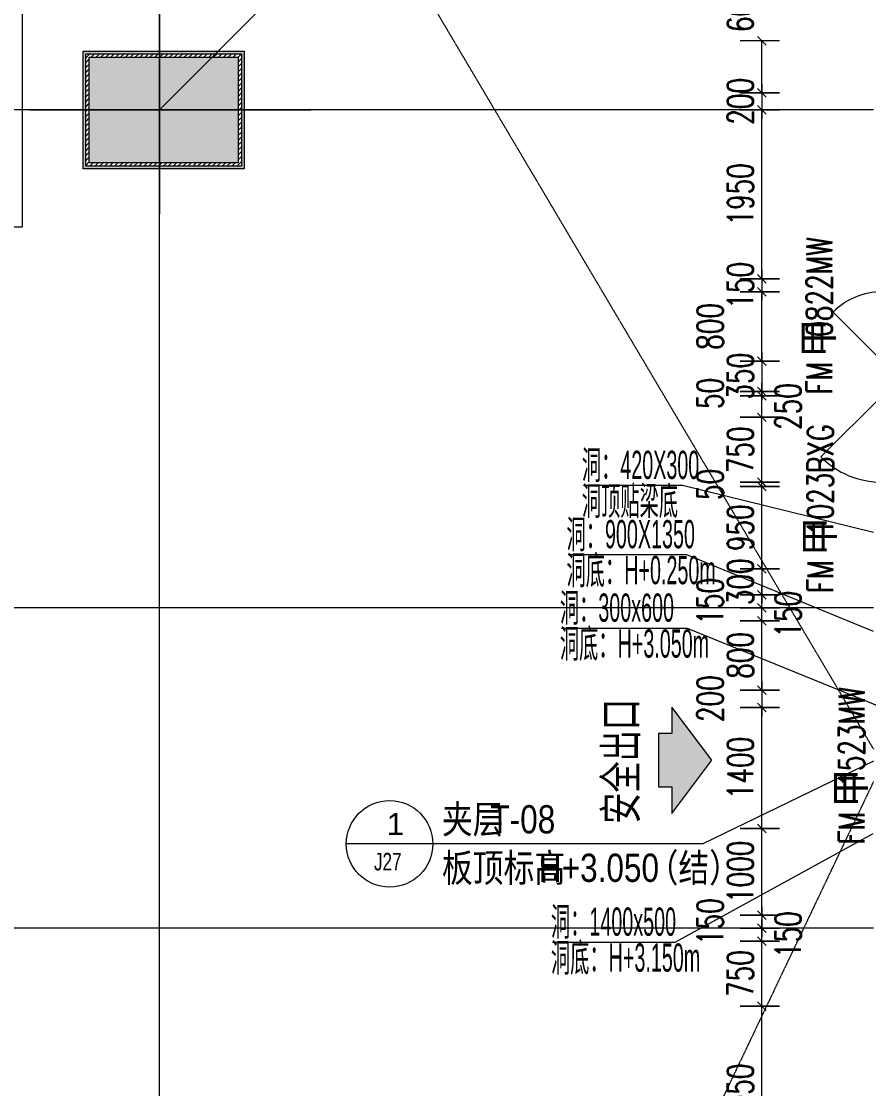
# Model space of a CAD drawing. Header units: millimetres. Extents: x 8533 to 398112, y -117646 to 105276.
# Drawn here: x 154701 to 164491, y 52852 to 65180 of the extents above; entities that cross this region are included whole.
import ezdxf

# ---------------------------------------------------------------- set-up
doc = ezdxf.new("R2010")
doc.units = ezdxf.units.MM
for name, pattern in [('IMPORT-A-D0TE-BF$0$DOTE', [0]), ('IMPORT-A-PMDT-10F$0$DASH _2_', [3.5, 2.5, -1]), ('IMPORT-colu-10F-19F$0$DOTE', [0]), ('IMPORT-DASH', [3.5, 2.5, -1])]:
    doc.linetypes.add(name, pattern=pattern)
for name, color, linetype, lineweight in [('A-D0TE-BF$0$A-Axis-GRID', 1, 'IMPORT-A-D0TE-BF$0$DOTE', 13), ('A-EDGE-6_27F$0$A-floor-EDGE', 6, 'Continuous', 13), ('A-JC-10_12F$0$A-Dims_IDEN', 13, 'Continuous', 13), ('A-PMDT-10F$0$安全出口', 3, 'IMPORT-A-PMDT-10F$0$DASH _2_', 13), ('A-PMDT-10F$0$防火涂料', 8, 'Continuous', 13), ('A-wall-10F$0$A-Dims', 140, 'Continuous', 13), ('A-wall-10F$0$DOOR_FIRE', 4, 'Continuous', 13), ('A-wall-10F$0$DOOR_FIRE_TEXT', 7, 'Continuous', 13), ('colu-10F-19F$0$A-Axis-grid', 1, 'IMPORT-colu-10F-19F$0$DOTE', 13), ('colu-10F-19F$0$S-COLU-STEEL', 104, 'Continuous', 13), ('colu-10F-19F$0$S-hatch', 253, 'Continuous', 13), ('H-TJ-10F$0$H-TZ-JZLDBZ', 4, 'Continuous', 13), ('X-AREA-SS', 3, 'IMPORT-DASH', 13), ('塔楼-ARC-10F-20250714_dwg', 8, 'Continuous', 13)]:
    doc.layers.add(name, color=color, linetype=linetype, lineweight=lineweight)
doc.styles.add('Arial_2', font='arial.ttf', dxfattribs={"width": 0.5, "height": 326.200771})
doc.styles.add('Arial_3', font='arial.ttf', dxfattribs={"width": 1.035349, "height": 252.601612})
doc.styles.add('Arial_4', font='arial.ttf', dxfattribs={"width": 0.697103, "height": 202.912576})
doc.styles.add('Arial_5', font='arial.ttf', dxfattribs={"width": 0.8, "height": 326.200771})
doc.styles.add('Simplex', font='simplex_.ttf', dxfattribs={"width": 0.705882, "height": 297.5})
doc.styles.add('Simplex_3', font='simplex_.ttf', dxfattribs={"height": 337.588652})
doc.styles.add('新宋体', font='', dxfattribs={"width": 0.7, "height": 377.637131})
doc.styles.get('新宋体').set_extended_font_data('NSimSun')

# ---------------------------------------------------------------- blocks, each defined once
blk = doc.blocks.new('塔楼-ARC-10F-20250714_dwg_A-D0TE-BF-2024562-10F_ARC_46_000_')
at = {"layer": 'A-D0TE-BF$0$A-Axis-GRID', "linetype": 'Continuous'}
for p, q in [((0, 680), (0, 12239)), ((0, -680), (0, 680)), ((-880, 0), (-2116, 0)), ((980, 0), (-880, 0)), ((8250, 0), (980, 0)), ((0, -18820), (0, -680)), ((8250, -5750), (-2116, -5750)), ((8250, -9450), (-2116, -9450))]:
    blk.add_line(p, q, dxfattribs=at)
blk = doc.blocks.new('塔楼-ARC-10F-20250714_dwg_A-EDGE-6_27F-2024563-10F_ARC_46_000_')
at = {"layer": 'A-EDGE-6_27F$0$A-floor-EDGE', "flags": 128}
blk.add_lwpolyline([(9400, -29230), (8100, -29230), (7400, -29230), (7400, -30000), (-2350, -30000), (-2350, -20850), (-1580, -20850), (-1580, -20150), (-1580, -18850), (-1580, -18150), (-2350, -18150), (-2350, -1350), (-1580, -1350), (-1580, -650), (-1580, 650), (-1580, 1350)], dxfattribs=at)
blk = doc.blocks.new('塔楼-ARC-10F-20250714_dwg_H-TJ-10F-2024599-10F_ARC_46_000_')
at = {"layer": 'H-TJ-10F$0$H-TZ-JZLDBZ', "flags": 128}
for points in [[(8250, -4881), (6045, -4338), (4899, -4338)], [(8250, -6024), (6096, -5138), (4722, -5138)], [(4645, -5987), (6099, -5987), (8350, -6900)], [(4542, -9614), (5961, -9614), (8249, -8356)]]:
    blk.add_lwpolyline(points, dxfattribs=at)
at = {"layer": 'H-TJ-10F$0$H-TZ-JZLDBZ', "char_height": 326.2, "attachment_point": 1, "line_spacing_factor": 0.941778, "style": 'Arial_2'}
for s, insert, width in [('洞：420X300', (4881, -3936), 1685.36), ('洞顶贴梁底', (4881, -4351), 1532.15), ('洞：900X1350', (4704, -4736), 1838.57), ('洞底：H+0.250m', (4704, -5151), 2145), ('洞：300x600', (4627, -5585), 1685.36), ('洞底：H+3.050m', (4627, -6000), 2145), ('洞：1400x500', (4524, -9212), 1838.57), ('洞底：H+3.150m', (4524, -9627), 2145)]:
    blk.add_mtext(s, dxfattribs=dict(at, insert=insert, width=width))
blk = doc.blocks.new('塔楼-ARC-10F-20250714_dwg_H-TJ-10F-V80-10F_ARC_46_000_')
at = {"layer": 'H-TJ-10F$0$H-TZ-JZLDBZ', "flags": 128}
for points in [[(8250, -4881), (6045, -4338), (4899, -4338)], [(8250, -6024), (6096, -5138), (4722, -5138)], [(4645, -5987), (6099, -5987), (8350, -6900)], [(4542, -9614), (5961, -9614), (8249, -8356)]]:
    blk.add_lwpolyline(points, dxfattribs=at)
at = {"layer": 'H-TJ-10F$0$H-TZ-JZLDBZ', "char_height": 326.2, "attachment_point": 1, "line_spacing_factor": 0.941778, "style": 'Arial_2'}
for s, insert, width in [('洞：420X300', (4881, -3936), 1685.36), ('洞顶贴梁底', (4881, -4351), 1532.15), ('洞：900X1350', (4704, -4736), 1838.57), ('洞底：H+0.250m', (4704, -5151), 2145), ('洞：300x600', (4627, -5585), 1685.36), ('洞底：H+3.050m', (4627, -6000), 2145), ('洞：1400x500', (4524, -9212), 1838.57), ('洞底：H+3.150m', (4524, -9627), 2145)]:
    blk.add_mtext(s, dxfattribs=dict(at, insert=insert, width=width))
blk = doc.blocks.new('塔楼-ARC-10F-20250714_dwg_A-JC-10_12F-2024601-10F_ARC_46_000_')
at = {"layer": 'A-JC-10_12F$0$A-Dims_IDEN', "flags": 128}
blk.add_lwpolyline([(8250, -7522), (6281, -8477), (3160, -8477), (2160, -8477)], dxfattribs=at)
at = {"layer": 'A-JC-10_12F$0$A-Dims_IDEN'}
blk.add_circle((2660, -8477), 500, dxfattribs=at)
at = {"layer": 'A-JC-10_12F$0$A-Dims_IDEN', "color": 7, "attachment_point": 1, "line_spacing_factor": 0.941778}
for s, insert, char_height, width, style in [('夹层', (3265, -8030), 326.2, 972.12, 'Arial_5'), ('\\fArial|b0|i0|c134|p34|;\\W1.03535;1', (2627, -8121), 252.6, 245.5, 'Arial_3'), ('T-08', (3825, -8030), 326.2, 972.12, 'Arial_5'), ('J27', (2480, -8581), 202.9, 394.42, 'Arial_4'), ('板顶标高', (3265, -8590), 326.2, 1944.24, 'Arial_5'), ('H+3.050', (4385, -8590), 326.2, 1701.21, 'Arial_5'), ('（结）', (5641, -8590), 326.2, 1458.18, 'Arial_5')]:
    blk.add_mtext(s, dxfattribs=dict(at, insert=insert, char_height=char_height, width=width, style=style))
blk = doc.blocks.new('塔楼-ARC-10F-20250714_dwg_colu-10F-19F-2024606-10F_ARC_46_000_')
at = {"layer": 'colu-10F-19F$0$S-hatch'}
h = blk.add_hatch(dxfattribs=at)
h.set_pattern_fill('FP_47', color=256, style=0, pattern_type=2)
h.set_pattern_definition([(45, (0, 50), (-28.2843, 28.2843), [])])
h.paths.add_polyline_path([(910, -650), (950, -650), (950, 650), (-850, 650), (-850, -650), (-350, -650)], flags=0)
h.paths.add_polyline_path([(910, -610), (-810, -610), (-810, 610), (910, 610), (910, 119)], flags=0)
blk.add_hatch(color=256, dxfattribs=at).paths.add_polyline_path([(-310, -610), (910, -610), (910, 610), (-810, 610), (-810, -610)], flags=0)
at = {"layer": 'colu-10F-19F$0$A-Axis-grid', "linetype": 'Continuous'}
for p, q in [((680, 680), (8070, 8070)), ((0, 1200), (0, 680)), ((0, 680), (0, 650)), ((0, 650), (0, -650)), ((0, 0), (650, 650)), ((650, 650), (680, 680)), ((-1500, 0), (-880, 0)), ((-880, 0), (-850, 0)), ((-850, 0), (950, 0)), ((950, 0), (980, 0)), ((980, 0), (1750, 0)), ((0, -650), (0, -680)), ((0, -680), (0, -1200))]:
    blk.add_line(p, q, dxfattribs=at)
at = {"layer": 'colu-10F-19F$0$S-COLU-STEEL', "flags": 128}
for points in [[(-850, 650), (950, 650), (950, -650), (-850, -650)], [(-810, 610), (910, 610), (910, -610), (-810, -610)]]:
    blk.add_lwpolyline(points, close=True, dxfattribs=at)
blk = doc.blocks.new('塔楼-ARC-10F-20250714_dwg_A-PMDT-10F$0$A$C2FD361CC-2024608-10F_ARC_46_000_')
at = {"layer": 'A-PMDT-10F$0$防火涂料'}
h = blk.add_hatch(dxfattribs=at)
h.set_pattern_fill('FP_55', color=256, style=0, pattern_type=2)
h.set_pattern_definition([(37.5, (-200, 47800), (-1.60031, 48.94136), [0, -38.608, 0, -43.18, -41.275]), (37.5, (-200, 47800), (-1.60031, 48.94136), [-81.788, 0, -41.275]), (7.5, (-200, 47800), (44.9521, 71.68268), [0, -20.828, 0, -34.798, -13.335]), (7.5, (-200, 47800), (44.9521, 71.68268), [-55.626, 0, -13.335]), (327.5, (-231.24, 47800), (79.09879, 0.143765), [0, -12.7, 0, -45.72, -59.69]), (327.5, (-231.24, 47800), (79.09879, 0.143765), [-58.42, 0, -59.69]), (317.5, (-231.24, 47800), (76.35522, 22.29306), [0, -6.35, 0, -29.972, -34.29]), (317.5, (-231.24, 47800), (76.35522, 22.29306), [-36.322, 0, -34.29])])
h.paths.add_polyline_path([(-849, 27570), (980, 27570), (980, 28930), (-880, 28930), (-880, 27570), (-850, 27570)], flags=0)
h.paths.add_polyline_path([(950, 27600), (-850, 27600), (-850, 28900), (950, 28900), (950, 27640)], flags=0)
at = {"layer": 'A-PMDT-10F$0$防火涂料', "flags": 128}
blk.add_lwpolyline([(-880, 28930), (980, 28930), (980, 27570), (-880, 27570)], close=True, dxfattribs=at)
blk = doc.blocks.new('塔楼-ARC-10F-20250714_dwg_A-PMDT-10F$0$安全出口-2024763-10F_ARC_46_000_')
at = {"layer": 'A-PMDT-10F$0$安全出口', "linetype": 'Continuous'}
blk.add_hatch(color=256, dxfattribs=at).paths.add_polyline_path([(5921, -8125), (6382, -7510), (5921, -6896), (5921, -7203), (5767, -7203), (5767, -7818), (5921, -7818)], flags=0)
at = {"layer": 'A-PMDT-10F$0$安全出口', "linetype": 'Continuous', "flags": 128}
blk.add_lwpolyline([(6382, -7510), (5921, -6896), (5921, -7203), (5767, -7203), (5767, -7818), (5921, -7818), (5921, -8125)], close=True, dxfattribs=at)
blk = doc.blocks.new('塔楼-ARC-10F-20250714_dwg_A-wall-10F$0$$DorLib2D$00000114-2024788-10F_ARC_46_000_')
at = {"layer": 'A-wall-10F$0$DOOR_FIRE'}
blk.add_line((8350, -2900), (7784, -2334), dxfattribs=at)
blk.add_arc((8350, -2900), 800, 90, 135, dxfattribs=at)
blk = doc.blocks.new('塔楼-ARC-10F-20250714_dwg_A-wall-10F$0$$DorLib2D$00000114-2024796-10F_ARC_46_000_')
at = {"layer": 'A-wall-10F$0$DOOR_FIRE'}
blk.add_line((8350, -3300), (7643, -4007), dxfattribs=at)
blk.add_arc((8350, -3300), 1000, 225, 270, dxfattribs=at)
blk = doc.blocks.new('塔楼-ARC-10F-20250714_dwg_A-wall-10F$0$_ArchTick-2024809-10F_ARC_46_000_')
at = {"layer": 'A-wall-10F$0$A-Dims'}
blk.add_line((-0.5, -0.5), (0.5, 0.5), dxfattribs=at)
blk = doc.blocks.new('塔楼-ARC-10F-20250714_dwg_A-wall-10F-2024810-10F_ARC_46_000_')
at = {"layer": 'A-wall-10F$0$A-Dims'}
blk.add_line((7166, 800), (6710, 800), dxfattribs=at)
at = {"layer": 'A-wall-10F$0$A-Dims', "flags": 128}
for points in [[(6960, 300), (6960, 200), (6960, 800)], [(6960, 200), (6960, 0), (6960, -100)], [(6960, -1850), (6960, -1950), (6960, 0)], [(6960, -1950), (6960, -2100), (6960, -2200)], [(6960, -2800), (6960, -2900), (6960, -2100)], [(6960, -2900), (6960, -3250), (6960, -3350)], [(6960, -3400), (6960, -3300), (6960, -3250), (6960, -3150)], [(6960, -3650), (6960, -3550), (6960, -3300), (6960, -3200)], [(6960, -4400), (6960, -4300), (6960, -3550), (6960, -3450)], [(6960, -4450), (6960, -4350), (6960, -4300), (6960, -4200)], [(6960, -5200), (6960, -5300), (6960, -4350)], [(6960, -5300), (6960, -5600), (6960, -5700)], [(6960, -5850), (6960, -5750), (6960, -5600), (6960, -5500)], [(6960, -6000), (6960, -5900), (6960, -5750), (6960, -5650)], [(6960, -6600), (6960, -6700), (6960, -5900)], [(6960, -6700), (6960, -6900), (6960, -7000)], [(6960, -9200), (6960, -9300), (6960, -8300), (6960, -6900)], [(6960, -9300), (6960, -9450), (6960, -9550)], [(6960, -9700), (6960, -9600), (6960, -9450), (6960, -9350)], [(6960, -10450), (6960, -10350), (6960, -9600), (6960, -9500)], [(6960, -12300), (6960, -12400), (6960, -10350)]]:
    blk.add_lwpolyline(points, dxfattribs=at)
for points in [[(6710, 200), (7166, 200)], [(6710, 0), (7166, 0)], [(6710, -1950), (7166, -1950)], [(6710, -2100), (7166, -2100)], [(6710, -2900), (7166, -2900)], [(6710, -3250), (7166, -3250)], [(6710, -3300), (7166, -3300)], [(6710, -3550), (7166, -3550)], [(6710, -4300), (7166, -4300)], [(6710, -4350), (7166, -4350)], [(6710, -5300), (7166, -5300)], [(6710, -5600), (7166, -5600)], [(6710, -5750), (7166, -5750)], [(6710, -5900), (7166, -5900)], [(6710, -6700), (7166, -6700)], [(6710, -6900), (7166, -6900)], [(6710, -8300), (7166, -8300)], [(6710, -9300), (7166, -9300)], [(6710, -9450), (7166, -9450)], [(6710, -9600), (7166, -9600)], [(6710, -10350), (7166, -10350)]]:
    blk.add_lwpolyline(points, close=True, dxfattribs=at)
at = {"xscale": 100, "yscale": 100, "zscale": 100}
for p, rotation in [((6960, 800), 90), ((6960, 200), 270), ((6960, 200), 270), ((6960, 0), 90), ((6960, 0), 90), ((6960, -1950), 270), ((6960, -1950), 270), ((6960, -2100), 90), ((6960, -2100), 90), ((6960, -2900), 270), ((6960, -2900), 270), ((6960, -3250), 90), ((6960, -3250), 270), ((6960, -3300), 90), ((6960, -3300), 270), ((6960, -3550), 90), ((6960, -3550), 270), ((6960, -4300), 90), ((6960, -4300), 270), ((6960, -4350), 90), ((6960, -4350), 90), ((6960, -5300), 270), ((6960, -5300), 270), ((6960, -5600), 90), ((6960, -5600), 270), ((6960, -5750), 90), ((6960, -5750), 270), ((6960, -5900), 90), ((6960, -5900), 90), ((6960, -6700), 270), ((6960, -6700), 270), ((6960, -6900), 90), ((6960, -6900), 90), ((6960, -8300), 270), ((6960, -8300), 90), ((6960, -9300), 270), ((6960, -9300), 270), ((6960, -9450), 90), ((6960, -9450), 270), ((6960, -9600), 90), ((6960, -9600), 270), ((6960, -10350), 90), ((6960, -10350), 90)]:
    blk.add_blockref('塔楼-ARC-10F-20250714_dwg_A-wall-10F$0$_ArchTick-2024809-10F_ARC_46_000_', p, dxfattribs=dict(at, rotation=rotation))
for name in ['塔楼-ARC-10F-20250714_dwg_A-wall-10F$0$$DorLib2D$00000114-2024788-10F_ARC_46_000_', '塔楼-ARC-10F-20250714_dwg_A-wall-10F$0$$DorLib2D$00000114-2024796-10F_ARC_46_000_']:
    blk.add_blockref(name, (0, 0))
at = {"layer": 'A-wall-10F$0$A-Dims', "color": 7, "char_height": 297.5, "attachment_point": 2, "rotation": 90, "line_spacing_factor": 1.125731, "style": 'Simplex'}
for s, insert, width in [('600', (6565, 1170), 688.42), ('200', (6565, 100), 688.42), ('1950', (6565, -975), 871.28), ('150', (6565, -2025), 641.81), ('800', (6215, -2500), 688.42), ('350', (6565, -3075), 688.42), ('50', (6215, -3275), 458.95), ('250', (7115, -3425), 688.42), ('750', (6565, -3925), 688.42), ('50', (6215, -4325), 458.95), ('950', (6565, -4825), 688.42), ('300', (6565, -5450), 688.42), ('150', (6215, -5675), 641.81), ('150', (7115, -5825), 641.81), ('800', (6565, -6300), 688.42), ('200', (6215, -6800), 688.42), ('1400', (6565, -7600), 871.28), ('1000', (6565, -8800), 871.28), ('150', (6215, -9375), 641.81), ('150', (7115, -9525), 641.81), ('750', (6565, -9975), 688.42), ('2050', (6565, -11375), 917.9)]:
    blk.add_mtext(s, dxfattribs=dict(at, insert=insert, width=width))
at = {"layer": 'A-wall-10F$0$DOOR_FIRE_TEXT', "attachment_point": 1, "rotation": 90, "line_spacing_factor": 1.125731}
for s, insert, char_height, width, style in [('0822MW', (7477, -2619), 297.5, 1470.07, 'Simplex'), ('\\fSimplex|b0|i0|c134|p2|;甲', (7443, -2865), 337.59, 545.24, 'Simplex_3'), ('FM', (7477, -3285), 297.5, 484.05, 'Simplex'), ('1023BXG', (7489, -4911), 297.5, 1627.83, 'Simplex'), ('\\fSimplex|b0|i0|c134|p2|;甲', (7455, -5157), 337.59, 545.24, 'Simplex_3'), ('FM', (7489, -5577), 297.5, 484.05, 'Simplex'), ('1523MW', (7849, -7817), 297.5, 1423.46, 'Simplex'), ('\\fSimplex|b0|i0|c134|p2|;甲', (7815, -8063), 337.59, 545.24, 'Simplex_3'), ('FM', (7849, -8483), 297.5, 484.05, 'Simplex')]:
    blk.add_mtext(s, dxfattribs=dict(at, insert=insert, char_height=char_height, width=width, style=style))
blk = doc.blocks.new('塔楼-ARC-10F-20250714_dwg_A-PMDT-10F-2024812-10F_ARC_46_000_')
for name, p in [('塔楼-ARC-10F-20250714_dwg_A-wall-10F-2024810-10F_ARC_46_000_', (0, 0)), ('塔楼-ARC-10F-20250714_dwg_A-D0TE-BF-2024562-10F_ARC_46_000_', (0, 0)), ('塔楼-ARC-10F-20250714_dwg_A-EDGE-6_27F-2024563-10F_ARC_46_000_', (0, 0)), ('塔楼-ARC-10F-20250714_dwg_A-PMDT-10F$0$A$C2FD361CC-2024608-10F_ARC_46_000_', (0, -28250)), ('塔楼-ARC-10F-20250714_dwg_colu-10F-19F-2024606-10F_ARC_46_000_', (0, 0)), ('塔楼-ARC-10F-20250714_dwg_H-TJ-10F-2024599-10F_ARC_46_000_', (0, 0)), ('塔楼-ARC-10F-20250714_dwg_H-TJ-10F-V80-10F_ARC_46_000_', (0, 0)), ('塔楼-ARC-10F-20250714_dwg_A-JC-10_12F-2024601-10F_ARC_46_000_', (0, 0)), ('塔楼-ARC-10F-20250714_dwg_A-PMDT-10F$0$安全出口-2024763-10F_ARC_46_000_', (0, 0))]:
    blk.add_blockref(name, p)
at = {"layer": 'A-PMDT-10F$0$安全出口', "insert": (5140, -8245), "char_height": 377.6, "width": 1824.24, "attachment_point": 1, "rotation": 90, "line_spacing_factor": 0.877739, "style": '新宋体'}
blk.add_mtext('安全出口', dxfattribs=at)
blk = doc.blocks.new('塔楼-ARC-10F-20250714_dwg-2024558-10F_ARC_46_000_')
at = {"layer": 'X-AREA-SS', "color": 251}
for p, q in [((1170858, 621316), (1181458, 603434)), ((1181458, 603056), (1170858, 580816))]:
    blk.add_line(p, q, dxfattribs=at)
blk.add_blockref('塔楼-ARC-10F-20250714_dwg_A-PMDT-10F-2024812-10F_ARC_46_000_', (1173208, 610816))

msp = doc.modelspace()

# ---------------------------------------------------------------- block references
at = {"layer": '塔楼-ARC-10F-20250714_dwg', "color": 7}
msp.add_blockref('塔楼-ARC-10F-20250714_dwg-2024558-10F_ARC_46_000_', (-1016912, -546660), dxfattribs=at)

doc.saveas('drawing.dxf')
